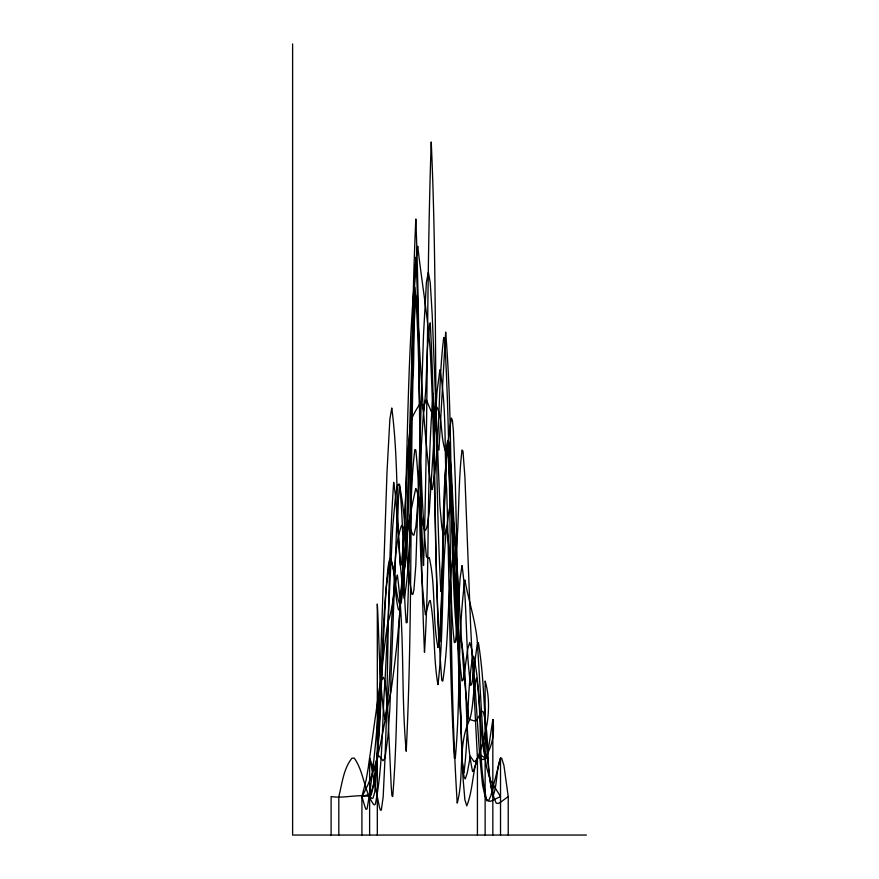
<?xml version="1.0" encoding="UTF-8"?>
<svg xmlns="http://www.w3.org/2000/svg" width="879" height="879" viewBox="0 0 879 879"><rect width="100%" height="100%" fill="white"/><g stroke="black" fill="none" stroke-linecap="round" stroke-linejoin="round"><path stroke-width="1.32" d="M500.525 835.05L500.525 758.039L490.757 796.044L488.724 800.264L486.823 800.791C477.396 760.873 482.725 718.572 476.594 678.105C472.364 691.421 473.781 706.101 469.727 719.538L468.727 718.769C459.486 647.142 459.717 574.207 451.432 502.612C447.059 512.457 448.587 524.225 444.697 534.377L443.741 534.74L442.774 532.377L441.807 526.95L439.885 505.381L432.182 314.297L430.26 282.807L428.337 272.237L426.414 282.225L423.524 334.492L415.822 565.516L413.899 589.919L412.932 594.259L411.965 594.292C405.01 558.352 406.933 521.049 399.451 485.186L398.495 484.186L397.528 485.516L395.605 495.13L392.715 527.015L385.013 681.027L387.705 709.353L391.21 786.452L391.946 795.88L392.715 796.55C401.088 694.212 392.067 588.864 415.822 488.504C421.437 501.239 419.646 516.412 424.48 529.576L425.447 530.18L426.403 528.751L427.37 525.213L429.293 511.523L436.995 392.001L439.885 369.817C446.895 408.504 444.06 449.158 446.62 488.504C449.619 578.327 449.235 668.304 454.322 758.039L455.289 758.05C460.827 698.893 457.091 638.758 464.881 579.986C468.628 600.687 475.638 621.288 477.429 642.527L478.385 642.681C486.702 693.476 483.076 746.106 492.833 796.55C497.723 784.464 495.822 770.312 500.525 758.039L501.645 758.181L503.898 765.301L508.227 796.55L500.107 802.571L498.096 803.483L496.195 803.12C484.065 775.443 491.064 741.316 483.373 712.089L482.428 711.331L481.45 711.957L476.44 720.593L474.484 720.945L469.727 719.538C457.519 744.381 464.464 776.607 457.212 803.131C447.532 648.735 453.267 493.471 444.697 338.942L443.73 337.536C437.544 387.947 440.862 439.544 432.182 489.57L431.226 488.504C422.975 424.996 420.228 360.983 416.789 297.058L415.822 295.981L414.855 287.4L413.899 287.675C403.164 422.524 410.812 558.868 390.715 692.971C382.376 727.823 380.08 764.785 361.917 796.55L361.917 835.05M338.811 835.05L338.811 796.55C342.173 783.628 343.381 768.982 351.908 758.247L354.215 758.039C363.972 771.762 363.829 790.265 373.465 804.252L374.432 804.856L375.388 804.054C383.365 763.752 381.772 721.934 385.013 681.027L383.31 677.237L381.398 680.159L379.365 688.356L368.213 767.993L366.06 780.354L361.917 796.55L365.192 807.559L366.06 809.427L367.048 808.9C377.915 747.502 378.442 684.587 387.705 622.892C393.374 607.466 393.298 590.699 397.363 574.987C405.021 633.177 400.846 692.729 406.219 751.27C412.317 628.122 410.032 504.491 412.921 381.167C415.47 336.404 411.053 290.531 417.745 246.23C421.645 281.291 427.809 316.286 430.26 351.556C435.973 461.101 433.479 571.108 441.807 680.456L442.763 681.148C449.026 641 447.158 599.939 452.432 559.637L453.377 558.912L455.256 580.228L462.969 777.223L464.87 799.769L466.782 805.9C472.441 791.605 472.386 775.41 476.594 760.555C486.384 735.657 492.767 707.353 485.131 681.027L485.131 835.05M331.108 835.05L331.108 796.55C343.909 798.67 357.335 793.957 369.619 796.55L374.575 781.805L377.311 758.039L386.969 473.023L389.858 419.173L391.759 407.988C400.011 470.979 394.561 535.838 404.274 598.511C412.46 549.551 408.735 498.931 414.855 449.565L415.822 450.004C421.459 504.7 418.151 560.395 425.447 614.773L429.293 601.258L430.26 600.445C435.369 628.155 433.05 656.899 437.962 684.664C444.06 632.462 441.258 579.36 446.62 527.015C452.158 565.054 449.828 604.214 454.322 642.527L455.289 642.263L456.245 634.825L460.102 578.294L462.024 565.516C467.584 605.17 464.991 645.735 470.694 685.367L471.649 684.247L472.616 679.093L477.429 642.527L482.692 731.899L485.131 758.039L486.592 767.356L489.999 779.464L500.525 796.55L490.405 801.34L488.493 801.066L486.713 799.582L485.131 796.55L482.56 785.145L479.78 756.907L473.759 667.59L471.748 649.526L469.727 642.527L467.76 648.878L463.925 676.061L462.98 680.093L462.024 681.027C451.674 601.961 455.608 521.412 448.543 441.939L447.587 440.862C443.335 490.954 444.741 541.376 440.851 591.501C433.138 442.049 438.028 291.608 431.226 141.969C426.403 283.093 428.227 424.381 423.524 565.516C417.811 463.024 421.184 360.027 415.822 257.481L412.932 325.098L406.197 538.827L403.307 586.645L401.384 601.423L400.417 604.027L399.451 603.664C394.759 589.677 396.275 574.031 390.792 560.362L389.826 560.879C378.838 629.727 384.848 700.596 375.388 769.652L374.421 770.147L373.465 768.389L369.619 758.039L379.398 807.054L380.376 810.097L381.321 810.163L383.178 796.846L385.013 758.039L387.947 736.58L389.858 708.419L396.561 528.015L399.451 484.164C404.362 530.092 402.45 576.657 406.197 622.761L407.153 622.563C412.669 488.12 409.779 353.369 415.822 218.97C421.294 363.313 418.338 507.941 424.48 652.229C430.095 566.131 426.073 479.22 433.149 393.418L436.995 439.775L437.962 448.795L438.918 450.004L445.664 332.075C453.96 434.786 448.334 538.926 457.212 641.78L458.179 642.846L461.057 639.319C468.716 682.796 463.475 728.614 472.616 771.586L473.572 770.608L478.198 756.841L482.472 759.555L483.692 759.335C492.207 748.523 494.877 733.009 492.833 719.538L487.252 756.379L486.186 758.643L481.274 755.522L479.352 755.215L475.528 760.939L474.056 761.664L470.32 756.226L467.265 772.861L465.233 779.014L464.167 777.289L463.09 770.707L462.024 758.039L455.289 547.914L451.432 472.781L448.543 440.906L447.587 441.533L446.62 450.004L445.664 467.013L440.851 625.826L439.885 641.879L438.918 642.527L437.962 647.537C432.16 618.058 435.918 586.897 429.293 557.616L427.37 557.824L426.414 556.627C418.008 470.144 421.316 382.75 415.822 295.981L413.888 329.164L407.175 545.936L405.274 565.428L402.395 579.942L400.417 604.027L399.451 609.532L398.495 609.861C394.199 593.028 395.869 574.987 390.803 558.374L389.837 558.868L388.881 562.131L387.914 568.23L385.991 589.117L378.245 743.458L374.784 792.111L372.971 798.231L371.96 798.407L367.686 794.814L361.917 796.55M369.619 796.55L370.905 795.539C375.344 782.87 373.806 768.806 378.19 756.204L379.102 756.061L383.013 760.731L385.013 758.039C388.749 666.172 387.309 573.976 393.682 482.285L395.616 496.635L400.417 565.516L401.373 564.538C406.527 517.061 404.834 469.001 411.009 421.612C412.647 414.558 417.327 408.493 420.634 402.296L422.557 406.054L423.524 411.493L416.778 516.918L415.822 527.015L413.899 535.212L412.932 534.871L409.087 526.235L406.197 529.718L401.384 525.807C393.023 550.496 395.627 578.217 392.715 604.027C389.639 642.395 391.518 681.686 385.013 719.538C378.783 681.489 379.519 642.494 377.311 604.027L377.311 835.05M586.392 835.05L292.608 835.05L292.608 43.95M485.131 758.039C478.242 724.549 481.099 689.51 473.605 656.184L472.638 656.745C466.375 695.069 468.936 734.372 463.947 772.883L462.991 770.894L462.024 758.039M461.068 732.965L455.289 480.33L453.366 430.424L452.399 420.437L451.432 418.041C439.203 492.031 445.301 567.889 438.918 642.527C433.83 536.047 435.896 429.293 430.26 322.835C425.161 351.765 427.974 382.244 423.524 411.493L424.48 404.373L425.447 400.758L426.414 399.934L431.226 411.493L432.182 411.976L433.149 411.295L436.039 407.406L436.995 407.197C443.17 420.931 440.269 437.555 445.664 451.652L447.587 446.785L454.322 565.516C459.981 527.576 457.421 488.284 462.024 450.004L462.991 451.235L464.914 477.121L470.694 627.628L477.429 758.039L477.429 835.05M508.227 796.55L508.227 835.05M492.833 719.538L492.833 835.05M369.619 758.039L369.619 835.05"/></g></svg>
